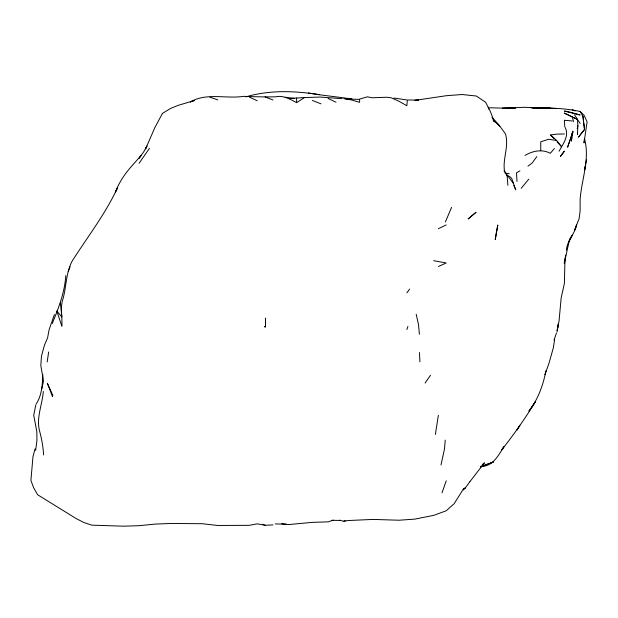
<?xml version="1.0" encoding="UTF-8"?>
<svg xmlns="http://www.w3.org/2000/svg" width="618" height="618" viewBox="0 0 618 618"><rect width="100%" height="100%" fill="white"/><g stroke="black" fill="none" stroke-linecap="round" stroke-linejoin="round"><path stroke-width="0.93" d="M577.444 132.654L577.436 134.546L577.869 125.701L577.475 119.436L574.547 114.685M265.462 326.852L265.508 318.2L265.462 326.852L264.496 326.706L265.107 326.86M36.153 404.033C41.985 395.288 42.341 384.605 42.82 374.431M445.215 440.14L444.504 448.822L440.997 464.983M571.743 137.466L571.403 141.128L572.956 131.14M571.998 134.716L572.168 132.885M565.702 255.079L564.867 263.693L564.373 283.531L561.159 297.922L559.043 321.051L557.204 330.375M435.366 434.454L438.371 415.304M35.643 450.452L36.925 440.619L36.833 431.704L33.712 415.188L35.79 404.898M65.802 275.651C64.705 292.09 58.872 307.324 52.715 322.372L52.468 323.515M43.322 391.457C42.356 404.404 36.354 417.034 39.343 430.12C41.576 438.232 43.129 446.528 43.623 454.941M540.75 107.849L556.501 108.552L532.87 107.833C548.653 107.903 564.682 108.034 580.124 111.503L584.257 115.52L587.1 121.931L583.995 142.951L584.481 138.61C590.097 159.127 581.608 179.135 580.124 199.483L580.124 210.923L579.159 218.494L574.57 230.236L576.579 224.983C574.725 234.129 567.131 240.502 566.397 250.112M47.177 361.947L48.652 351.997M554.609 339.614L553.311 347.957L548.877 363.585L544.867 374.701M557.042 331.928L558.394 323.608L557.173 330.452M565.54 255.999L564.249 263.338L569.603 239.143L572.253 235.164L568.398 242.897M585.254 166.342L584.597 169.888L586.513 159.691M41.746 389.07L43.507 380.997L40.819 365.617L41.46 356.153L44.403 345.362M577.181 128.698L577.869 125.701M162.372 113.565L154.855 127.617L145.562 148.915L146.976 145.995L143.917 151.503L139.104 158.262L141.136 155.45L131.225 166.651C124.658 174.16 118.957 182.58 115.473 191.982L117.706 187.393C105.562 213.82 87.617 236.717 72.136 261.113C66.026 272.677 66.427 285.779 63.221 298.123C59.791 307.3 62.518 316.74 61.862 326.188L56.763 310.947L61.931 317.049L60.348 303.106M35.048 448.861L32.963 456.748L30.9 480.472L33.727 487.934L37.652 494.755L76.099 518.541L83.971 522.558L91.85 525.161L123.353 526.181L139.104 525.694L154.855 524.11L170.607 523.485L202.101 523.709L217.853 525.478L249.355 525.323L257.235 523.84L265.107 525.261L272.986 524.906M545.478 372.453L545.879 370.947C543.237 385.168 537.83 399.684 528.931 411.186L535.597 401.391C525.2 418.44 513.782 434.639 501.368 450.321L503.894 446.737C498.278 455.636 492.67 466.868 480.364 466.505L493.496 461.97L480.371 467.131M441.978 492.84L446.242 480.827M406.868 329.533L407.926 326.451M54.407 314.539L49.116 329.672L47.578 337.876L44.596 344.79M554.006 340.039L556.501 333.002M68.219 271.495L70.089 266.876M445.377 221.986L451.565 207.37M430.491 375.265L425.099 383.06M559.074 151.225C562.952 143.924 569.518 136.076 565.169 127.455M139.104 163.283L149.456 148.305M469.943 481.615L484.45 462.789L482.326 464.597M521.159 188.328L528.761 179.189M536.849 156.578L532.152 162.959L527.95 166.219M469.865 481.723L465.192 488.05L461.994 491.179L454.122 503.747L446.242 510.754L433.728 515.35L414.74 519.128L398.989 520.225L372.955 519.421L348.204 520.534L343.863 521.26L339.491 520.147M406.868 292.862L409.703 289.046M554.385 148.513L550.314 153.31C542.21 148.892 532.531 150.838 524.999 155.481M462.789 489.634L465.192 488.05L463.485 488.915M162.727 113.225L170.607 108.436L178.478 105.253L194.23 100.579L190.282 101.985C206.559 92.414 225.887 99.058 243.523 96.354C254.276 96.732 265.037 97.065 275.798 96.794C283.237 95.017 290.251 99.336 296.609 102.642L304.489 97.559L320.232 97.065L342.032 98.656M519.931 170.846L516.517 172.816L516.988 181.483M438.371 228.722L446.242 224.913M438.371 266.52L446.242 262.982L433.658 260.688M343.863 521.26L345.609 520.503M245.856 96.864C270.004 89.718 296.007 90.823 320.665 94.925L351.735 98.88M333.365 520.124L328.112 521.855L312.36 522.349L288.737 524.566L281.738 523.716M553.844 138.432L550.599 134.956L556.501 134.145L564.373 133.975M304.489 97.559L288.737 98.556L294.292 98.378L285.137 97.25M418.54 100.263L414.74 100.386L446.242 95.72L461.994 94.515L476.285 96.014L485.617 102.24L490.383 111.564L494.385 121.939L492.948 119.737M418.255 100.093L407.324 99.977L406.868 105.748L398.989 101.267L391.117 97.76L386.845 97.25L371.99 97.768L367.486 96.817L359.614 99.073L359.614 102.318L351.735 100.016L343.863 98.602M332.075 520.317L339.707 520.433M275.288 523.909L285.941 524.195M345.269 98.903L359.05 99.39M488.243 107.748L509.247 108.297L515.667 107.972L502.341 108.258L524.999 107.285L540.75 108.088L536.293 107.911M534.562 107.841L530.955 107.71L534.516 107.841M549.912 108.065L547.046 107.903M572.253 120.973L564.373 120.286L564.775 126.767M504.983 173.086L509.247 173.704M394.029 98.038L406.52 99.915M556.501 140.464L548.622 139.259L540.75 141.816L540.75 150.738M319.444 94.716L308.305 92.97M209.981 97.242L217.853 99.884M262.48 524.273L265.107 525.261M265.107 96.91L272.986 99.985M312.36 100.44L320.974 103.839M572.245 109.749L575.18 110.946M577.475 119.436L564.373 113.125L577.475 119.436L580.124 123.438M249.355 97.08L257.235 100.765M328.112 98.486L335.983 102.209M506.69 175.118L509.247 176.385M550.599 134.956L556.687 140.533L561.631 146.767L557.088 141.901M509.85 176.671L511.727 178.447L515.76 189.873L513.79 185.47M492.005 117.482L499.753 126.064L493.496 119.676L499.753 126.064L505.408 133.758C509.224 146.002 502.666 158.285 504.419 170.707L507.131 175.79L507.872 185.315M504.041 170.923L513.566 183.616M495.273 121.422L496.293 122.858M580.124 111.503L582.944 116.277L584.528 129.541L578.518 137.026L584.528 129.541L583.732 122.912M572.253 116.702L573.543 121.707M416.2 314.261L418.533 324.705L419.398 334.299M488.336 107.246L488.722 109.038M582.944 116.277L583.508 121.012M419.475 352.53L419.908 361.878M296.609 97.93L296.609 102.642M496.277 233.179L495.25 239.66L497.807 224.975L496.277 233.179M52.769 395.095L52.468 396.501L47.323 383.199L52.769 395.095M572.847 131.889L567.648 147.084L572.847 131.889M519.769 425.563L517.119 429.834L519.769 425.563M562.735 153.334L560.348 156.609L564.373 151.124L562.735 153.334M475.953 212.353L468.189 218.903L475.953 212.353M570.46 112.329L564.373 111.031L580.124 114.994L570.46 112.329"/></g></svg>
